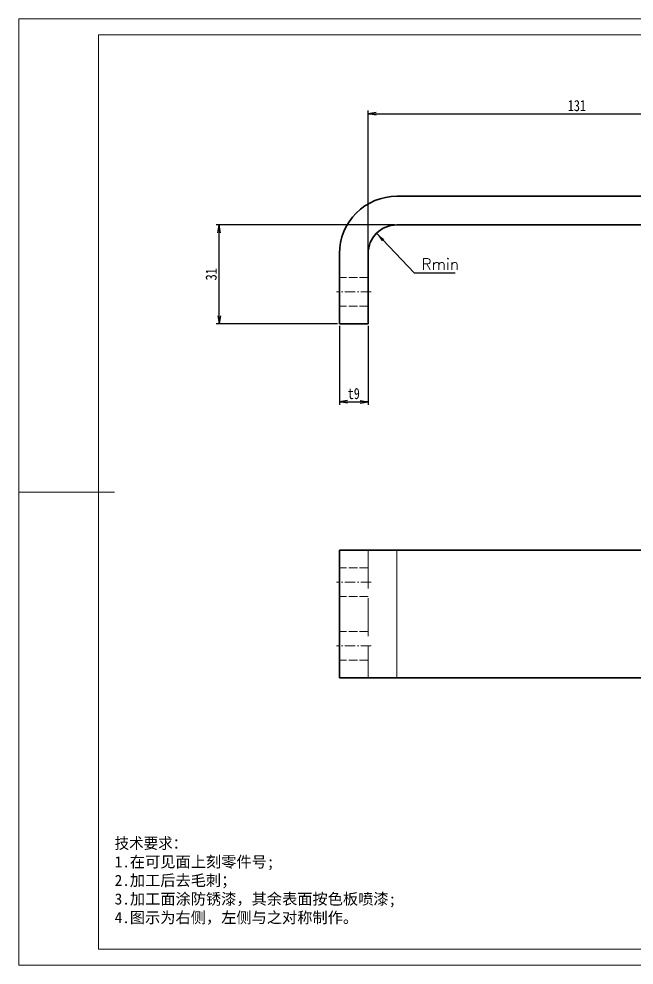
# Model space of a CAD drawing. Header units: millimetres. Extents: x -15766 to 80009, y -9701 to 15159.
# Drawn here: x 3983.8 to 4176.8, y 13253.7 to 13550.7 of the extents above; entities that cross this region are included whole.
import ezdxf

# ---------------------------------------------------------------- set-up
doc = ezdxf.new("R2010")
doc.units = ezdxf.units.MM
for name, pattern in [('CENTER-HOKUTO_1', [16, 13, -1, 1, -1]), ('DASHDOT', [18.5, 12, -3, 0.5, -3]), ('DASHED', [15, 12, -3]), ('HIDDEN-HOKUTO_1', [2, 1, -1])]:
    doc.linetypes.add(name, pattern=pattern)
doc.layers.get('DEFPOINTS').update_dxf_attribs({"lineweight": 18})
for name, color, linetype, lineweight in [('AM_7', 2, 'CENTER-HOKUTO_1', 18), ('AM_HID', 1, 'HIDDEN-HOKUTO_1', 18), ('AM_VIS', 7, 'Continuous', 18), ('CDRAFT0', 7, 'Continuous', 18), ('title_frame', 7, 'Continuous', 18), ('word_dim', 9, 'Continuous', 18), ('粗实线层_1', 7, 'Continuous', 15)]:
    doc.layers.add(name, color=color, linetype=linetype, lineweight=lineweight)
doc.styles.add('DIM', font='', dxfattribs={"width": 0.8})
doc.styles.get('DIM').set_extended_font_data('NSimSun')
doc.dimstyles.new('1-1', dxfattribs={"dimtxt": 3.5, "dimasz": 3, "dimexe": 1, "dimexo": 0, "dimgap": 1, "dimtad": 1, "dimdsep": 46, "dimtxsty": 'DIM', "dimblk": '_CAXARROW', "dimcen": 0, "dimdle": 6, "dimclrd": 256, "dimclre": 256, "dimclrt": 3, "dimazin": 2, "dimtfac": 0.707107, "dimtmove": 0, "dimatfit": 3, "dimfxl": 0, "dimfrac": 2, "dimtolj": 1, "dimarcsym": 0})
doc.dimstyles.new('1-1$0', dxfattribs={"dimtxt": 3.5, "dimasz": 2.5, "dimexe": 1, "dimexo": 0.625, "dimgap": 0.8, "dimtad": 1, "dimdsep": 46, "dimtxsty": 'DIM', "dimblk": 'OPEN', "dimcen": 0, "dimdle": 5, "dimclrd": 256, "dimclre": 256, "dimclrt": 3, "dimazin": 3, "dimtfac": 0.5, "dimtmove": 0, "dimatfit": 3, "dimldrblk": 'OPEN', "dimfxl": 0, "dimtolj": 1, "dimarcsym": 0})

# ---------------------------------------------------------------- blocks, each defined once
blk = doc.blocks.new('_OPEN')
at = {"color": 0, "linetype": 'ByBlock', "lineweight": -2}
for p, q in [((-1, 0.166667), (0, 0)), ((-1, -0.166667), (0, 0)), ((0, 0), (-1, 0))]:
    blk.add_line(p, q, dxfattribs=at)
blk = doc.blocks.new('*D737')
at = {"layer": 'DEFPOINTS', "color": 0, "transparency": 16777216}
for p in [(4224.36, 13520.95), (4224.36, 13495.07), (4093.36, 13477.07)]:
    blk.add_point(p, dxfattribs=at)
at = {"layer": 'word_dim', "linetype": 'Continuous', "lineweight": -2, "transparency": 16777216}
for p, q in [((4093.36, 13477.69), (4093.36, 13521.95)), ((4095.86, 13520.95), (4221.86, 13520.95)), ((4224.36, 13495.69), (4224.36, 13521.95))]:
    blk.add_line(p, q, dxfattribs=at)
at = {"layer": 'word_dim', "lineweight": -2, "transparency": 16777216, "xscale": 2.5, "yscale": 2.5, "zscale": 2.5, "rotation": 180}
blk.add_blockref('_OPEN', (4093.36, 13520.95), dxfattribs=at)
at = {"layer": 'word_dim', "lineweight": -2, "transparency": 16777216, "xscale": 2.5, "yscale": 2.5, "zscale": 2.5}
blk.add_blockref('_OPEN', (4224.36, 13520.95), dxfattribs=at)
at = {"layer": 'word_dim', "color": 3, "transparency": 16777216, "insert": (4158.86, 13523.5), "char_height": 3.5, "attachment_point": 5, "style": 'DIM'}
blk.add_mtext('\\A1;131', dxfattribs=at)
blk = doc.blocks.new('*D738')
at = {"layer": 'DEFPOINTS', "color": 0, "transparency": 16777216}
for p in [(4046.68, 13486.07), (4102.36, 13486.07), (4084.36, 13455.07)]:
    blk.add_point(p, dxfattribs=at)
at = {"layer": 'word_dim', "linetype": 'Continuous', "lineweight": -2, "transparency": 16777216}
for p, q in [((4101.74, 13486.07), (4045.68, 13486.07)), ((4046.68, 13457.57), (4046.68, 13483.57)), ((4083.74, 13455.07), (4045.68, 13455.07))]:
    blk.add_line(p, q, dxfattribs=at)
at = {"layer": 'word_dim', "lineweight": -2, "transparency": 16777216, "xscale": 2.5, "yscale": 2.5, "zscale": 2.5}
for p, rotation in [((4046.68, 13486.07), 90), ((4046.68, 13455.07), 270)]:
    blk.add_blockref('_OPEN', p, dxfattribs=dict(at, rotation=rotation))
at = {"layer": 'word_dim', "color": 3, "transparency": 16777216, "insert": (4044.13, 13470.57), "char_height": 3.5, "attachment_point": 5, "rotation": 90, "style": 'DIM'}
blk.add_mtext('\\A1;31', dxfattribs=at)
blk = doc.blocks.new('_CAXARROW')
blk.add_hatch(color=0).paths.add_polyline_path([(0, 0), (-1, 0.125), (-1, -0.125)], flags=0)
blk = doc.blocks.new('*D739')
at = {"layer": 'DEFPOINTS', "color": 0, "transparency": 16777216}
for p in [(4084.36, 13455.07), (4093.36, 13455.07), (4093.36, 13430.57)]:
    blk.add_point(p, dxfattribs=at)
at = {"layer": 'word_dim', "linetype": 'Continuous', "lineweight": -2, "transparency": 16777216}
for p, q in [((4084.36, 13454.44), (4084.36, 13429.57)), ((4093.36, 13454.44), (4093.36, 13429.57)), ((4086.86, 13430.57), (4090.86, 13430.57))]:
    blk.add_line(p, q, dxfattribs=at)
at = {"layer": 'word_dim', "lineweight": -2, "transparency": 16777216, "xscale": 2.5, "yscale": 2.5, "zscale": 2.5, "rotation": 180}
blk.add_blockref('_OPEN', (4084.36, 13430.57), dxfattribs=at)
at = {"layer": 'word_dim', "lineweight": -2, "transparency": 16777216, "xscale": 2.5, "yscale": 2.5, "zscale": 2.5}
blk.add_blockref('_OPEN', (4093.36, 13430.57), dxfattribs=at)
at = {"layer": 'word_dim', "color": 3, "transparency": 16777216, "insert": (4088.86, 13433.12), "char_height": 3.5, "attachment_point": 5, "style": 'DIM'}
blk.add_mtext('\\A1;t9', dxfattribs=at)
blk = doc.blocks.new('*X612')
at = {"layer": 'CDRAFT0'}
for p, q in [((420, 297), (0, 297)), ((0, 297), (0, 0)), ((420, 0), (420, 297)), ((0, 0), (420, 0))]:
    blk.add_line(p, q, dxfattribs=at)
at = {"layer": '粗实线层_1'}
for p, q in [((210, 297), (210, 287)), ((415, 292), (25, 292)), ((25, 292), (25, 5)), ((415, 5), (415, 292)), ((0, 148.5), (30, 148.5)), ((420, 148.5), (410, 148.5)), ((210, 0), (210, 10)), ((25, 5), (415, 5))]:
    blk.add_line(p, q, dxfattribs=at)

msp = doc.modelspace()

# ---------------------------------------------------------------- linework, layer by layer
at = {"layer": 'AM_7', "linetype": 'DASHDOT', "lineweight": 13, "ltscale": 0.27002}
for p, q in [((4094.26087, 13465.06654), (4083.46009, 13465.06654)), ((4094.26087, 13373.9524), (4083.46009, 13373.9524)), ((4094.26087, 13353.9524), (4083.46009, 13353.9524))]:
    msp.add_line(p, q, dxfattribs=at)
at = {"layer": 'AM_HID', "linetype": 'DASHED', "lineweight": 13, "ltscale": 0.225}
for p, q in [((4093.36048, 13469.56654), (4084.36048, 13469.56654)), ((4093.36048, 13469.56654), (4084.36048, 13469.56654)), ((4093.36048, 13460.56654), (4084.36048, 13460.56654)), ((4093.36048, 13460.56654), (4084.36048, 13460.56654)), ((4093.36048, 13378.4524), (4084.36048, 13378.4524)), ((4093.36048, 13369.4524), (4084.36048, 13369.4524)), ((4093.36048, 13358.4524), (4084.36048, 13358.4524)), ((4093.36048, 13349.4524), (4084.36048, 13349.4524))]:
    msp.add_line(p, q, dxfattribs=at)
at = {"layer": 'AM_HID', "linetype": 'DASHED', "lineweight": 13}
for p, q in [((4093.36048, 13383.9524), (4093.36048, 13343.9524)), ((4102.36048, 13383.9524), (4102.36048, 13343.9524))]:
    msp.add_line(p, q, dxfattribs=at)
at = {"layer": 'AM_VIS', "lineweight": 35}
for p, q in [((4224.36048, 13495.06654), (4102.36048, 13495.06654)), ((4102.36048, 13486.06654), (4224.36048, 13486.06654)), ((4084.36048, 13477.06654), (4084.36048, 13455.06654)), ((4093.36048, 13455.06654), (4093.36048, 13477.06654)), ((4084.36048, 13455.06654), (4093.36048, 13455.06654)), ((4084.36048, 13383.9524), (4102.36048, 13383.9524)), ((4084.36048, 13383.9524), (4084.36048, 13343.9524)), ((4224.36048, 13383.95253), (4102.36048, 13383.95253)), ((4084.36048, 13343.9524), (4102.36048, 13343.9524)), ((4224.36048, 13343.95253), (4102.36048, 13343.95253))]:
    msp.add_line(p, q, dxfattribs=at)
at = {"layer": 'AM_VIS', "lineweight": 13}
msp.add_line((4102.36048, 13383.95253), (4102.36048, 13343.95253), dxfattribs=at)
at = {"layer": 'AM_VIS', "lineweight": 35}
for radius in [18, 9]:
    msp.add_arc((4102.36048, 13477.06654), radius, 90.000003, 180.000005, dxfattribs=at)

# ---------------------------------------------------------------- block references
at = {"layer": 'title_frame'}
msp.add_blockref('*X612', (3983.81617, 13253.73384), dxfattribs=at)

# ---------------------------------------------------------------- texts
at = {"layer": 'word_dim', "color": 3, "insert": (4110.14276, 13471.98491), "char_height": 3.5, "attachment_point": 7}
msp.add_mtext('{\\Ftxt,bigfont|c134;Rmin}', dxfattribs=at)
at = {"layer": 'word_dim', "linetype": 'Continuous', "ltscale": 4, "insert": (4013.85055, 13293.73936), "char_height": 3.5, "width": 139.6035818, "attachment_point": 1}
msp.add_mtext('{\\C3;技术要求：\\P\\fNSimSun|b0|i0|c134|p49;1\\fSimSun|b0|i0|c134|p49;.在可见面上刻零件号;\\P2.加工后去毛刺；\\P3.加工面涂防锈漆，其余表面按色板喷漆;\\P\\fNSimSun|b0|i0|c134|p49;4\\fSimSun|b0|i0|c134|p49;.图示为右侧，左侧与之对称制作。\\P         }', dxfattribs=at)

# ---------------------------------------------------------------- dimensions: what is measured, and where the dimension line sits
at = {"layer": 'word_dim'}
dim = msp.add_linear_dim(base=(4224.36048, 13520.95374), p1=(4093.36048, 13477.06654), p2=(4224.36048, 13495.06654), dimstyle='1-1$0', dxfattribs=at)
dim.commit()
dim.dimension.update_dxf_attribs({"geometry": '*D737', "text_midpoint": (4158.86048, 13523.50374)})
dim = msp.add_linear_dim(base=(4046.67772, 13486.06654), p1=(4084.36048, 13455.06654), p2=(4102.36048, 13486.06654), angle=90, dimstyle='1-1$0', dxfattribs=at)
dim.commit()
dim.dimension.update_dxf_attribs({"geometry": '*D738', "text_midpoint": (4044.12772, 13470.56654)})
dim = msp.add_linear_dim(base=(4093.36048, 13430.57462), p1=(4084.36048, 13455.06654), p2=(4093.36048, 13455.06654), dimstyle='1-1$0', override={"dimpost": 't<>'}, dxfattribs=at)
dim.commit()
dim.dimension.update_dxf_attribs({"geometry": '*D739', "text_midpoint": (4088.86048, 13433.12462)})

# ---------------------------------------------------------------- leaders
at = {"layer": 'word_dim', "annotation_type": 0, "has_hookline": 1, "hookline_direction": 0, "text_width": 10.5}
msp.add_leader([(4095.99652, 13483.4305), (4107.7711, 13470.98491), (4109.14276, 13470.98491)], dimstyle='1-1', override={"dimgap": 1, "dimtad": 1}, dxfattribs=at)

doc.saveas('drawing.dxf')
